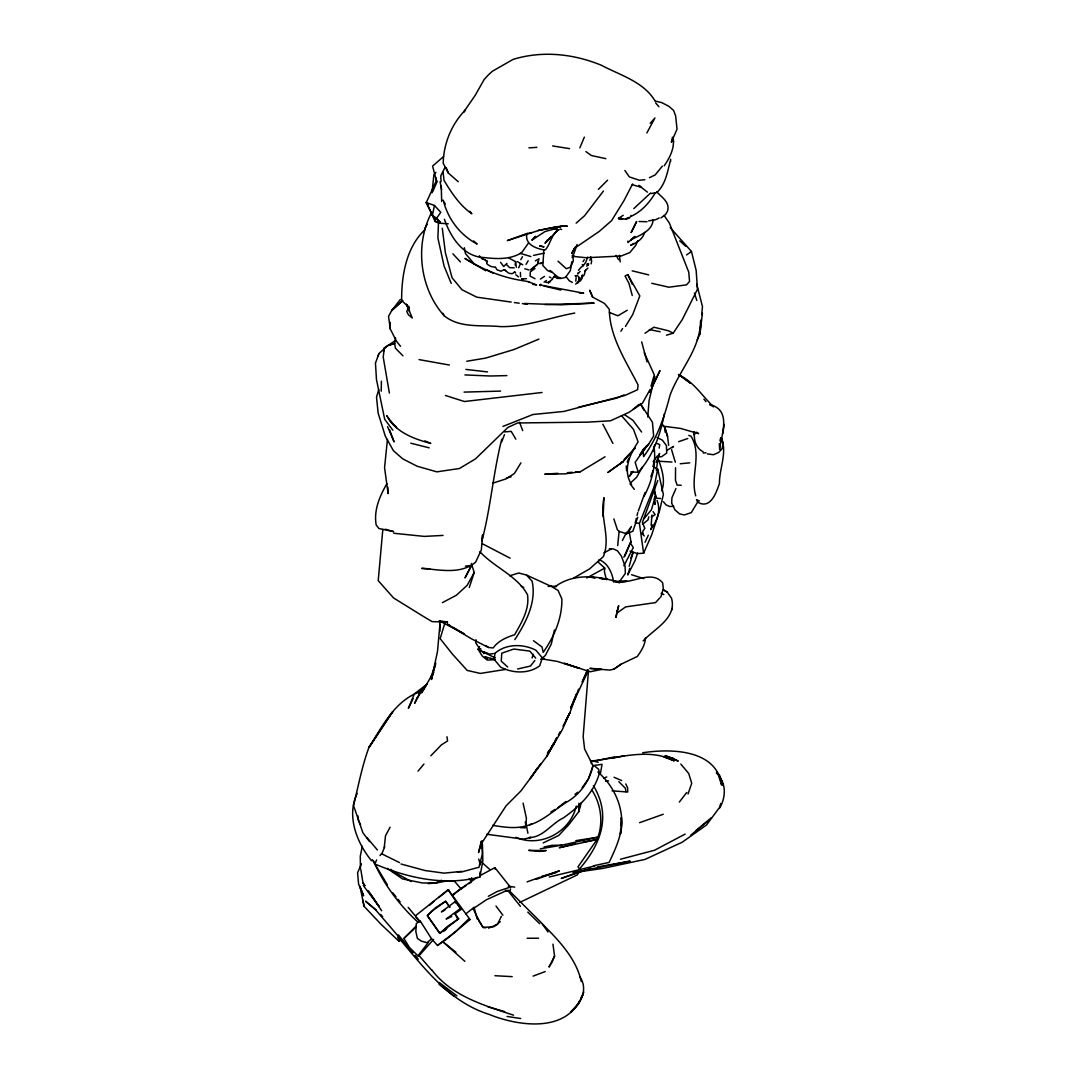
<?xml version="1.0" encoding="UTF-8"?>
<svg xmlns="http://www.w3.org/2000/svg" width="1077" height="1077" viewBox="0 0 1077 1077"><rect width="100%" height="100%" fill="white"/><g stroke="black" fill="none" stroke-linecap="round" stroke-linejoin="round"><path stroke-width="1.5" d="M400.523 346.282L396.511 341.274L390.251 328.929L390.264 322.413M482.577 534.744L481.971 540.789C490.762 507.307 493.279 472.628 501.747 439.214M578.901 803.254L578.793 811.641L568.602 824.901L558.721 835.483L543.171 842.928M651.127 525.428L651.975 515.062M694.463 431.904C693.601 439.443 695.742 448.153 703.119 451.721M591.313 763.647L591.367 760.981M381.204 391.207L381.42 381.164M643.104 640.963C654.372 628.685 677.204 618.104 671.496 598.139L667.134 592L663.082 589.711L667.134 592M435.202 218.119L435.095 221.431L439.228 223.208L448.22 223.787M672.142 609.649L672.183 608.478M675.535 467.755L675.481 480.355L677.15 485.135L681.216 485.229M438.46 223.114L437.908 238.044L444.074 266.006L451.236 283.439M376.64 859.904L374.85 863.996C407.752 878.011 444.518 886.156 479.871 877.055L480.127 871.939M620.702 829.102L620.433 834.056C625.616 811.264 615.277 786.829 597.87 772.007M620.877 825.803L621.321 817.551C622.991 833.625 615.721 848.286 609.138 862.421L593.333 865.814M671.671 502.757L671.954 497.722L675.939 488.568M645.5 637.907C645.15 644.76 641.286 651.033 637.301 656.445L621.16 664.172L613.903 669.14L609.703 670.096L589.886 668.4L601.047 669.019M481.823 841.474L481.432 847.949L481.298 841.554M694.611 431.971L694.423 435.095L694.073 432.025M387.437 439.429L384.57 467.66L388.097 493.656L387.841 487.208M613.863 518.926L617.35 529.642L619.14 531.432L617.673 545.662M647.748 417.001L649.068 400.604L654.924 376.479M482.617 535.242L481.325 549.984L475.63 562.14C460.579 574.835 439.672 569.666 421.699 568.373L429.885 568.804M439.954 624.135L437.504 651.397L431.473 679.52L435.498 664.549M520.393 272.481L520.595 276.816M613.553 581.795C612.234 572.843 608.074 563.244 599.135 559.677L598.3 562.275L604.762 568.091L604.426 571.86L606.445 579.749M697.196 339.793L699.902 334.085L701.262 319.506M701.719 314.659L702.473 306.555L696.765 284.288M382.82 529.413L378.215 580.651L393.563 597.95L423.126 616.286L432.133 621.631L447.561 622.075L440.641 620.958M538.096 261.846L537.585 264.161L530.84 269.721L537.585 264.161L539.025 258.763L535.35 260.849M432.025 192.756L433.883 174.784L435.916 172.266M552.178 278.768L555.18 275.685L554.79 276.399M384.22 847.532L385.526 835.685L390.089 827.217M543.872 250.254L542.821 265.494L547.695 270.65L552.03 272.36M588.513 670.217L583.155 736.587L584.609 749.053L593.023 765.626C589.738 780.085 581.365 792.685 568.871 800.79C555.799 808.45 544.464 820.257 529.844 824.847M699.902 334.085L702.433 313.07M395.555 337.855L394.694 343.415L388.757 345.044L384.408 347.763L383.21 357.079L389.389 393.065M476.047 639.738L475.671 642.646L480.988 650.993L495.326 657.899M515.129 265.009L515.587 261.657L509.004 258.09M656.337 470.407L658.074 457.725M579.83 804.196L578.793 811.641L581.324 802.527M585.551 270.233L584.138 275.173L581.634 277.247M679.399 375.186C694.302 382.335 702.164 396.121 713.607 406.81L709.649 404.535C732.145 410.041 721.294 434.3 719.624 449.405L719.328 443.67M722.707 433.789L724.202 424.473M722.99 443.536L721.173 437.787L722.99 443.536L722.169 448.624L718.628 452.475L713.499 454.723L707.32 453.875M659.178 448.086L659.743 444.613L656.243 443.199M571.793 261.792L570.339 270.664L565.452 277.422L561.13 278.391L557.671 276.87L550.091 270.448M653.658 451.007L654.695 444.774M600.468 773.326L602.043 764.307L592.606 765.72M479.871 877.055L482.833 860.698L482.456 844.476M700.508 321.108C700.306 349.46 679.318 369.882 670.015 395.299C664.401 416.92 657.158 438.622 643.561 456.621L642.969 449.715L648.691 444.087L653.645 435.97L652.433 422.238L640.277 403.525M591.125 263.811L591.65 260.944L590.627 256.972M431.823 212.196C414.389 244.506 419.734 288.744 444.33 315.924C460.31 328.62 481.634 324.689 500.563 326.614C526.034 327.112 549.957 317.513 574.741 313.07M653.147 466.179L654.049 461.333M654.251 499.499L654.816 496.51L655.045 504.426L654.331 502.138M478.834 867.645L482.348 854.115L482.079 840.922M621.442 415.628L633.438 429.279L638.096 441.893C629.695 454.763 622.358 470.151 631.66 484.812M653.187 466.61L657.684 469.155L654.251 486.494L639.415 523.382L643.615 553.188L637.503 553.618L630.058 551.114M362.262 846.347L360.283 856.228L360.445 868.466M578.093 272.844L577.864 273.895L580.113 271.404M580.341 278.149L579.789 280.841L577.73 283.076M439.228 223.208L440.035 221.902L435.095 221.431L432.389 215.373L434.462 205.451L426.277 202.543L436.4 180.626L435.875 177.678M672.075 138.973L671.375 142.231L677.016 129.186L675.669 115.979L673.596 110.419L668.777 106.233L661.547 102.53L654.937 101.023M653.174 219.614C652.433 231.205 639.576 235.176 630.934 239.848L634.918 236.428L628.012 242.527L627.904 241.113M554.413 630.032L551.316 644.006L545.299 655.53L540.654 659.366M664.442 413.743C660.188 434.812 653.066 456.15 638.244 472.238L630.705 472.036M719.948 440.964L720.553 438.258M670.284 161.052C667.39 172.037 665.546 184.611 656.728 192.595L651.114 193.537M383.574 351.196L384.408 347.763M481.244 841.406L478.538 852.486L481.082 844.112L506.109 805.798L520.783 791.097L546.672 756.471L562.221 729.802L569.841 712.866L578.578 689.145M648.785 516.798L648.031 519.881L642.552 524.337M636.319 518.387L635.242 522.722L639.415 523.382M637.032 515.493L637.759 512.598M629.197 566.3L633.114 552.272L630.759 558.263M486.737 263.394L487.423 260.944M509.933 891.056L510.525 889.023M651.006 386.185L654.304 374.89L644.302 352.839M378.767 389.524L376.519 397.117L378.121 413.056L385.351 436.293L393.415 450.698L402.704 458.829L417.203 466.26L436.872 471.847L459.408 468.508L475.522 458.856L507.873 427.461L517.566 422.965L587.584 422.144L610.471 420.811L628.928 412.356L642.39 403.31L649.996 389.618M444.989 622.627L440.17 638.661L452.407 654.102L467.176 670.406L480.302 673.435L505.611 669.409M629.735 568.346L627.743 574.956L635.134 560.39L637.651 552.972M661.722 490.843C665.774 480.45 661.682 468.845 658.235 458.856M719.907 806.161L720.742 803.496M469.289 587.49L474.217 572.533L471.376 563.459M657.724 480.638L642.39 522.358L644.827 528.39L642.888 531.136L642.821 534.475L641.905 533.061L644.234 535.956M532.051 658.02L533.29 654.331M435.795 663.069L430.585 678.2L433.668 672.56M593.023 765.626L588.473 778.886L582.159 787.691M688.015 794.018L691.73 783.289L688.728 773.528L680.826 764.091M637.719 517.27L632.845 531.23L626.451 533.707L619.14 531.432M650.791 529.44L652.406 524.889M500.59 262.303L503.699 266.517L506.944 263.34M576.128 277.489L575.805 281.164M395.205 340.642L387.182 346.107L378.956 353.552L375.456 363.137L376.479 379.616L384.704 419.303L392.836 430.181M638.324 511.05L645.083 492.418M637.853 240.736L635.767 245.368L629.789 252.583L621.187 256.003L586.4 257.74L572.735 256.353M378.067 355.948L378.956 353.552M650.831 476.761L653.133 470.474M656.256 462.343L659.595 453.444L658.289 456.136M501.747 441.705L504.453 434.623M574.054 248.599L599.324 231.367L611.588 220.65L623.933 200.712L632.589 183.952M579.776 976.799C588.352 988.632 581.27 1003.979 570.716 1011.868L578.201 1003.885L583.088 994.542M576.276 694.126L570.662 707.993L588.392 670.311M719.786 807.885C724.969 798.663 726.437 787.058 720.257 777.917L723.259 785.55L719.719 775.494L716.649 772.196M384.758 846.697L382.187 852.971L380.019 855.555M576.262 806.04C570.487 831.929 540.466 848.151 515.87 837.314M624.687 556.446L630.947 541.556L629.062 530.907M551.666 962.986L554.561 956.107L552.959 944.139M579.843 147.872L584.353 137.129M518.697 267.756L520.447 263.636M587.463 669.692L582.226 682.01L587.598 670.567M361.468 863.835L357.577 872.841L358.601 884.109L363.609 895.835L360.526 887.69M644.033 496.403C652.123 481.177 656.445 463.931 653.981 446.713M627.231 461.952L628.847 458.21M408.802 306.81L406.796 311.428L408.345 314.699L412.276 318.011L406.541 304.36L409.018 307.497L401.654 300.55C401.452 275.833 406.177 247.441 424.823 229.845M644.625 232.43C642.807 239.148 636.628 242.81 630.597 245.327L633.99 243.537M643.615 553.188L651.733 534.717L659.622 510.525L663.378 494.41L657.684 469.155M432.725 191.571L437.302 181.178M623.852 557.213L630.947 541.556L630.583 543.252L633.303 547.601L623.906 565.762M645.069 542.269L648.314 535.202M649.741 392.338L659.986 370.542L652.002 387.006M660.847 597.075L663.324 588.769L662.692 582.967C652.325 569.666 633.007 583.263 619.302 581.849L627.029 581.19L613.702 581.284M501.33 916.325L497.534 924.376L488.621 928.145M579.601 1000.937C563.029 1032.897 516.691 1025.654 488.998 1014.346C448.988 1001.812 423.84 967.523 398.005 937.017L398.894 941.177L401.761 939.683M581.015 997.989L583.815 992.079M577.11 244.466L574.014 253.351L572.129 255.949M631.351 526.438L628.214 532.846L626.451 533.707L630.543 527.649M413.097 698.717L408.358 708.329L414.362 693.898L426.64 684.474M445.016 167.339L440.762 175.914L441.045 181.757M587.854 265.346L588.338 264.404L587.194 264.08L587.854 265.346L588.675 263.959L587.194 264.08M581.836 276.237L582.482 274.958L582.092 278.404L580.543 280.666L578.403 281.393M622.385 540.546L626.558 532.28M587.625 257.107L585.794 262.263L582.576 266.584M554.561 956.107L548.987 967.065L550.778 964.346M357.214 793.386C346.229 815.706 356.716 842.685 371.525 860.738M556.957 737.933L546.672 756.471L553.618 743.386M558.465 734.985L559.986 732.023M563.015 726.127L569.841 712.866L565.977 720.136M471.053 566.206L465.022 577.891L471.578 565.398L465.399 566.152M555.167 740.478L556.715 737.57M646.846 132.969L654.937 117.958L650.252 123.276M386.899 483.735C379.642 496.201 373.625 510.242 376.169 524.943L378.889 528.511L393.643 531.648L385.216 529.211M474.217 572.533L467.23 585.242L456.379 595.258L442.405 602.635M575.091 247.171L571.645 253.418L576.047 246.673M520.81 259.665L522.439 256.743M424.701 228.714L427.165 224.339M642.377 467.055L636.547 477.367L631.055 482.456M578.43 270.26L581.62 266.733M648.691 444.087L639.805 455.234L642.969 449.715M526.074 264.363L528.161 260.769M432.321 674.512L421.524 692.915L427.03 684.07L418.038 693.171L423.355 689.118M547.479 239.794L545.985 242.285L550.63 237.142L544.989 243.321L558.128 229.886C551.343 235.096 550.603 243.402 545.608 249.581L544.585 250.066C536.359 248.558 524.93 244.842 526.788 234.194L527.649 233.238L507.348 240.602L537.975 230.68M664.186 165.818C669.45 158.117 674.377 149.097 673.287 139.458M699.431 501.007L696.509 499.566L697.613 502.097L691.286 512.625L684.353 514.941L679.681 513.958L675.037 509.959L671.792 503.444M490.627 658.41L494.908 659.689L487.275 660.08L482.321 656.135L478.053 649.243L479.628 646.631M625.481 326.398L632.724 314.524L639.805 295.892L627.783 274.622L625.05 276.035L628.941 283.305L632.253 295.461M520.931 462.868L514.443 473.449L506.123 478.861L492.579 483.236M586.75 266.207L587.544 264.929M620.89 331.231L622.573 328.552M428.336 942.456L417.957 955.837L409.489 947.558L403.888 938.457L415.843 926.341M619.383 581.782L625.347 573.435L625.091 566.327L621.523 556.338L617.525 550.859L613.432 548.907L609.286 548.853M547.776 752.944L554.682 742.349L551.047 747.748M655.206 193.025C649.471 202.651 641.582 211.536 631.243 216.248M632.589 471.497L629.318 476.424L633.088 471.416M666.448 335.203L673.219 333.156L682.36 319.438L697.452 289.309L696.159 270.394L691.474 251.493L670.204 227.61M485.835 927.782L483.061 927.432L479.48 921.831L473.18 908.665L474.042 907.386L477.259 919.125M583.061 261.59L584.326 259.719M537.396 767.982L530.113 778.765L540.869 763.539M547.399 753.146L549.216 750.44M575.737 284.193L576.343 283.305M719.49 807.494L706.485 825.009L682.306 842.16L645.002 859.419L602.837 868.412L579.318 871.818L577.164 874.968L519.706 902.418M514.806 639.617C525.913 622.668 536.709 602.016 532.119 581.203L526.451 575.037L518.751 572.991L509.663 575.805M428.484 205.034L426.277 202.543L432.389 215.373L440.035 221.902L436.522 218.348L440.776 212.304L434.462 205.451M528.309 243.308L521.672 252.678C510.188 259.786 496.632 258.992 483.788 257.551C463.083 256.568 450.536 237.075 444.424 219.277M631.203 215.521L629.305 218.187L625.589 219.223L621.967 218.658M587.907 268.052L584.649 271.377M639.805 455.234L646.59 446.04L635.161 462.343L638.244 472.238M653.133 461.629L657.333 455.961M576.828 283.345L578.78 280.774L578.753 277.301M533.653 238.825L535.565 236.321L531.809 240.171L545.056 231.542L557.024 228.27L553.215 229.011L559.125 229.764M552.582 279.158L548.408 282.524L545.77 282.282M679.331 802.069L686.749 792.457M400.307 299.5L391.665 310.634L388.541 316.342L390.251 328.929M534.838 660.47L530.476 666.057L517.633 668.979M617.821 612.49L625.562 606.916L655.53 602.608L659.838 597.856M603.443 191.033L584.555 215.75L576.155 223.141M433.587 939.427L419.088 955.636L417.957 955.837M662.368 166.114L655.193 174.905L649.444 177.678M418.024 771.145L423.948 764.051M643.965 518.697L651.423 509.838L655.395 496.282L654.21 487.033M650.616 529.507C657.158 521.564 661.076 510.404 657.037 500.415M555.597 232.645L558.128 229.886M589.725 260.136L590.829 258.951L590.506 256.865L590.869 257.82M672.263 447.709L673.542 446.363L666.744 450.482M429.346 905.447L433.816 901.422M621.873 461.845L619.679 464.133L623.314 461.468L635.107 448.099L624.081 459.556M430.854 755.771L441.462 744.826L447.588 740.963L446.955 736.735M598.408 189.35L607.563 180.196M650.562 193.025L633.801 208.615M416.126 927.068L403.888 938.457M553.941 276.843L555.18 275.685M402.65 300.618L391.665 310.634L402.636 300.456M431.621 938.861L426.977 942.685L421.295 941.11L417.378 938.363L415.857 931.632L416.287 923.581L420.192 920.956L431.621 938.861L437.518 945.485L449.351 936.936L470.016 919.502L452.528 895.674L458.99 889.885L477.421 877.257M458.667 918.748L439.806 933.342L427.381 915.679L432.092 911.021L445.568 901.287L449.782 907.13L445.568 901.287L435.189 908.019L427.381 915.679L439.806 933.342L447.534 926.395L458.667 918.748L455.006 913.808L461.023 909.54L455.356 901.503L441.395 911.909L445.097 909.903M443.536 156.582L432.591 166.087L436.4 180.626M415.816 915.504L448.153 889.696L452.528 895.674M695.607 830.932L711.251 817.78M633.074 409.314L638.769 404.562M446.699 928.495L443.091 931.47L445.824 929.518M690.788 835.133L707.158 821.67M448.651 889.615L438.756 897.585M500.293 921.656L493.98 926.691L483.061 927.432L477.488 917.967M465.897 913.821L474.042 907.386M548.422 282.901L550.401 281.353L548.408 282.524M557.805 807.75L565.762 801.557M575.051 794.328L577.703 792.268M437.518 945.485L456.042 931.282L468.172 919.448L470.016 919.502M660.901 217.958L665.478 214.592L667.511 211.173C670.325 202.113 661.574 197.387 656.674 191.693M535.013 268.469L530.274 271.929L530.113 276.102L535.04 278.728M460.404 908.53L446.147 919.018L451.775 916.5M452.232 894.974L466.247 885.388M686.561 254.939L691.474 251.493M613.903 669.14L621.16 664.172M473.18 908.665L486.346 899.793L506.298 890.706M544.1 282.08L546.416 280.505M644.988 333.251L653.847 327.22L668.413 330.774L673.219 333.156M572.089 257.39L574.203 255.963M554.938 586.871C573.435 572.708 598.839 575.737 619.625 582.67L613.58 581.553M625.589 219.223L628.241 217.473M540.385 279.078L544.572 276.372M468.872 883.678L471.497 881.982M622.573 218.914L619.194 219.385L618.508 218.348L623.233 215.333M651.248 517.081L655.126 514.644L653.066 511.642M550.926 811.991L555.059 809.446M480.207 875.547L494.882 867.631L510.686 887.556M514.954 271.996L512.127 273.706L509.3 273.329M557.698 473.315L544.774 474.217L565.29 473.84L580.315 471.739L605.072 456.783M627.245 310.257L617.902 315.79L609.42 312.492M573.718 578.012L589.671 568.844L603.362 556.594C611.197 537.477 599.445 517.337 604.009 497.641L603.147 516.448M604.762 568.091L586.763 577.986M540.492 285.674L539.698 284.907L540.856 284.261M416.651 693.063C393.428 703.079 381.823 727.312 368.886 747.573C361.926 766.434 358.304 786.143 353.552 805.596L362.909 832.804L369.519 841.595M488.339 896.279L497.224 891.487L509.879 887.219M685.134 834.096L654.479 850.265L620.487 859.217M603.847 552.878L610.888 549.203M439.766 880.932L435.673 883.046L428.323 883.625M387.208 868.425L402.61 878.953L422.521 882.978L436.266 882.952L441.583 880.299M659.191 217.985L655.435 219.802L648.583 220.852M505.598 270.637L504.305 269.627L500.98 271.216L496.874 269.721L495.474 267.083M624.027 394.922L616.825 398.1L578.484 407.187M603.685 778.254L606.728 776.934M538.931 339.12L513.958 349.527L485.767 358.076L466.745 361.266M502.959 426.411L532.927 414.51L563.756 411.454L624.916 395.434L637.624 389.699L638.069 384.947C625.872 360.889 609.663 337.168 609.299 309.261L604.426 303.404L592.687 297.131L589.658 290.211L592.633 297.117M541.758 659.353L544.114 658.424M533.102 976.125L545.231 971.548M536.117 879.424L559.34 870.889L541.516 876.665L556.055 872.639M579.318 871.818L561.211 878.469L590.829 868.358M527.057 881.888L540.062 877.19M492.768 825.319C505.732 827.54 519.343 829.532 531.648 823.878M639.59 822.68L663.217 814.266M390.062 345.044L394.694 343.415L395.407 348.181L402.919 355.787M678.658 441.691L687.772 438.514M542.996 262.478L539.496 263.502L541.866 263.434M533.532 255.411L544.02 253.162M477.582 867.591L462.087 871.845L457.308 871.724M618.508 218.348L620.931 217.716M575.253 843.668L559.326 847.734L597.048 839.495C603.739 823.353 601.208 804.075 591.556 789.535M549.31 876.974L594.76 865.962M601.114 669.49L590.156 671.779L564.361 663.311L579.466 668.386L557.213 661.399L541.866 658.882M506.419 477.932L511.05 476.869M540.291 848.797L561.696 845.203L597.493 837.246L575.818 840.652M614.657 756.889L595.393 760.887M544.127 846.966L552.111 845.324L561.696 845.203M573.058 872.612L630.139 861.129L597.318 866.958M611.386 758.37L624.081 755.825M561.023 226.076L567.283 226.278L561.023 226.076L538.015 230.545L556.311 226.803L560.565 227.462M583.047 842.187L597.048 839.495L577.986 866.864L579.534 868.91C600.885 844.139 611.669 815.895 593.387 785.618M436.266 882.952L447.722 880.771L454.373 881.094L460.996 888.794M591.731 760.968C618.79 758.181 648.583 747.451 674.229 760.874L663.997 757.037M529.049 233.022L531.836 232.605M493.374 653.564L489.497 654.156L480.988 650.993M642.713 752.756C670.648 748.448 716.703 749.188 721.644 785.079L718.332 775.05L716.34 772.869M542.041 392.486L464.402 401.519L445.434 395.488M532.738 284.288L536.602 284.947L528.215 281.622L521.995 280.518L521.82 278.983L523.153 278.822M605.584 781.215L608.599 780.865M521.82 278.983L526.518 278.701M461.737 871.387L444.101 873.151L425.092 870.539L401.034 864.01M680.22 463.77L689.751 462.827M644.813 179.724L639.307 180.209L629.345 176.911L624.875 170.449M658.491 456.985L661.507 456.729L666.717 453.08L666.394 445.541L662.422 440.183L657.01 437.518M703.173 453.013L705.973 452.771M504.615 431.904L511.198 431.365L515.829 439.16M577.784 275.564L575.064 275.766L576.222 275.806M567.391 472.641L572.237 472.305M575.468 472.076L580.315 471.739M528.955 147.859L536.885 147.361M478.053 649.243L481.029 649.068M582.213 264.727L583.02 264.686M673.758 506.284L669.719 506.5L666.003 504.844L663.419 501.734M443.037 535.417L424.257 536.4L393.778 533.263M508.586 890.356L505.463 890.477L508.573 891.473L520.42 906.322M464.066 392.109L500.576 391.099M639.173 221.512L647.021 221.714M506.904 375.59L490.385 376.008L464.901 374.917M545.016 304.576L594.154 303.122L560.754 304.818L524.176 303.445M548.18 586.4L551.114 586.332L558.074 590.411L561.871 598.92C562.261 618.198 554.17 636.817 543.198 652.339L542.041 647.021L533.505 640.734M560.848 278.458L556.876 278.351L554.467 276.089M527.138 938.269L538.567 938.215M671.967 462.046L659.528 461.252M520.178 827.688L525.28 827.823L526.343 825.48L527.918 833.248M660.605 498.449L656.741 498.314L654.183 490.708M514.214 267.81L509.663 267.661L506.5 264.592M548.772 586.09L556.607 586.44M579.48 292.984L583.653 293.186L539.698 284.907M494.922 975.708L512.194 976.651M612.086 790.828L627.716 792.039L627.635 787.933L625.764 783.908M663.23 426.223L680.624 428.431L698.61 433.654L696.563 432.2M447.305 624.148L471.336 638.742L488.446 647.479L493.172 647.95C498.032 641.017 506.621 637.153 514.564 634.797C521.551 622.748 529.722 609.151 527.501 594.719C517.27 575.805 494.356 567.404 479.911 551.72M465.883 369.411L487.504 371.915M599.714 578.349L607.388 579.332L601.262 578.537M514.389 302.556L519.195 303.189M522.385 303.62L527.192 304.252M521.995 280.518C501.788 277.408 482.227 269.29 464.927 258.48L485.754 270.771M419.061 359.61L449.378 365.022M486.777 834.271L523.234 839.145L531.136 837.462L529.144 837.543C542.889 837.664 551.761 823.272 563.433 817.887C579.426 806.525 593.952 792.739 599.377 773.259L598.691 769.355L595.029 766.312M508.304 886.209L514.752 887.138M511.198 302.072L476.774 297.158L461.952 289.726L452.044 277.718L445.353 252.543L442.297 228.257M507.052 1016.446L520.716 1018.532M552.609 145.947L569.598 148.653M632.307 184.665L641.057 187.304L638.944 185.352M494.841 267.204L490.749 266.409L487.194 264.269M524.836 268.792L529.076 270.004M494.908 659.689L484.919 656.687L487.383 658.747M578.632 278.122L579.48 277.92M649.364 329.535L660.201 331.77M605.826 158.642L591.421 155.546L585.888 151.574M590.479 760.537L598.206 762.22M631.566 574.714L643.736 578.605M651.76 283.291L668.83 287.209L686.507 284.853L689.549 281.474L688.755 272.118L669.369 223.047L664.078 215.427M544.195 286.051L560.848 290.05M632.159 270.825L648.691 274.891M410.768 443.199L429.144 447.83M560.309 229.145L561.602 229.482M486.777 652.985L483.506 652.11L483.856 653.672M487.814 1006.753L504.709 1011.64M513.567 1015.207C484.085 1005.353 451.357 995.996 431.81 969.906M688.768 435.35L691.111 436.266C702.433 455.113 689.953 476.371 695.742 495.891M520.097 253.337L530.88 256.555M549.418 277.004L550.859 277.597M697.613 502.097C710.443 509.865 716.299 492.647 719.423 483.519C719.355 468.239 727.419 452.838 721.415 437.962M424.823 440.87L430.773 443.414C413.77 438.972 395.421 432.092 386.71 415.668L393.765 425.052L396.403 426.694M614.078 777.284L621.658 780.542M551.114 586.332L526.451 575.037M661.17 593.292L663.863 594.598M486.104 269.681L493.064 273.087M381.527 853.724L399.527 862.61M572.331 282.349L569.396 280.895L566.031 276.614M521.241 586.211L523.785 587.503M411.239 881.524L393.267 871.616L391.005 869.354M482.106 543.602L510.108 558.169M439.254 620.742L464.524 634.111L453.08 627.406M447.359 624.054L450.226 625.737M517.391 261.59L522.722 264.794M482.577 259.395L479.319 255.814M647.425 192.137L639.186 185.648M624.727 414.82L632.832 420.245L641.609 432.025M432.389 215.373L436.522 218.348M678.416 374.473L690.559 383.264L679.425 374.836M483.21 258.803L485.714 260.674M557.98 261.173L566.34 268.738L570.581 267.083L573.314 260.93L572.816 256.151M439.214 982.466L456.877 995.848M486.05 645.621L488.446 647.479M439.093 984.351L454.009 996.265M455.908 952.216L442.876 941.756L464.874 961.344M515.883 274.77L518.481 276.87M504.305 269.627L508.304 272.885M376.21 910.038L365.561 901.22L375.51 909.715L404.602 943.587M578.322 276.681L578.995 277.26M654.749 100.43C643.09 81.502 620.083 75.215 601.478 65.307C573.462 53.742 542.283 50.404 513.042 59.41L492.391 71.244L488.325 74.932L484.165 79.483L475.307 95.18L463.662 112.089L465.452 110.016C451.653 123.774 443.536 143.739 443.212 163.26L448.342 173.047L458.237 181.717M473.597 240.952L477.124 244.048C460.875 235.432 448.934 220.422 443.939 202.705M481.392 862.004L489.82 869.476M679.735 240.885L685.712 246.243M528.215 281.622L529.13 282.43M507.725 667.04L501.236 661.17L501.774 653.174L513.85 649.041L529.817 651.1L535.7 658.114M398.894 941.177L381.07 924.335L363.999 906.215L360.001 886.344M417.661 921.925C399.123 904.828 383.668 884.082 373.504 860.94M527.784 912.111L539.765 923.77M514.402 271.835L515.627 273.046M618.804 781.646L625.4 788.297L625.899 791.608M510.148 891.635L541.596 922.976L547.991 931.955M542.471 924.093C558.721 940.342 576.195 958.422 581.311 981.591M485.485 260.028L486.979 261.603M380.558 914.386L382.672 916.635M416.085 917.523L420.407 922.141M452.865 253.795L460.417 261.926M396.565 427.811L390.305 420.999L393.765 425.052M474.715 264.511L465.452 253.566L464.362 247.723M419.088 955.636L431.729 970.256M428.296 204.899L426.277 202.543L434.3 218.685M655.57 102.827L658.909 106.758M366.853 837.475L377.394 849.995M408.17 907.372L420.461 922.06M703.927 399.19L705.973 401.694M469.814 211.28L471.847 213.771C459.691 205.411 451.586 192.796 444.047 180.478L443.105 172.374M398.396 934.876L413.016 952.782M415.116 955.339L418.239 959.163M392.903 892.954L395.999 896.778M398.059 899.322L400.119 901.866M630.005 483.775L634.353 489.375M495.999 906.067L502.892 915.208M363.299 885.536L379.198 906.605L368.388 890.8M661.615 423.14L664.899 427.879L667.578 436.508L668.655 445.313M360.835 869.597L362.989 882.898L364.793 885.536M387.289 884.675L372.332 859.702M448.153 889.696L458.56 905.124M362.989 882.898L364.861 885.684M370.448 894.031L381.648 910.752M442.741 313.299L444.33 315.924M469.37 878.536L471.066 881.39M616.125 255.37L618.602 259.719M442.997 200.066L445.286 204.091M640.963 404.737L643.979 410.189M602.851 424.217L612.894 443.374M455.006 913.808L457.644 918.843M360.485 824.632L358.372 820.351L357.901 815.881M627.783 274.622L632.455 284.476M387.572 426.654L394.101 441.907L389.632 429.858M406.541 304.36L409.435 311.226L409.152 308.736M675.346 462.235L671.577 449.715M446.336 167.931L448.342 173.047M519.504 422.238L522.708 430.612M694.409 293.092L696.806 300.456M665.33 429.198L667.578 436.508M672.425 137.331L673.556 141.531L672.465 137.439M641.677 341.934L647.035 361.859M478.753 859.042L480.261 864.764M523.072 803.132L526.397 818.116L525.872 825.063L525.266 821.993M440.089 181.69L441.61 189.525M471.578 877.782L472.049 880.488M362.962 900.116L363.999 906.215M515.587 261.657L516.368 267.284M619.463 255.262L620.19 261.913M455.356 901.503L455.477 902.863M626.249 465.991L626.572 470.636M494.882 867.631L494.949 869.112M664.899 427.879L665.101 432.092M670.581 159.221L670.648 161.348M441.247 186.146L441.678 201.493M439.766 621.456L439.887 631.391M495.003 653.281L494.141 659.393L500.657 667.134C512.558 673.381 528.565 674.135 539.671 665.842L542.364 657.912L535.942 650.266C523.355 643.669 505.975 643.602 495.003 653.281M617.202 610.821L615.909 617.417L618.683 605.651L617.202 610.821M416.826 698.313L414.645 703.294L422.467 689.011L416.826 698.313M636.561 221.579L631.216 232.47L636.561 221.579M384.866 723.246L368.886 747.573L392.768 711.641L384.866 723.246M623.314 461.468L608.007 472.372L623.314 461.468M545.931 850.574L539.914 851.409L528.753 850.372L545.931 850.574M595.11 577.757L590.492 577.178L595.096 577.77M543.791 246.848L539.752 245.866L543.791 246.848M672.748 758.181L665.021 755.61L678.241 761.102L672.748 758.181"/></g></svg>
